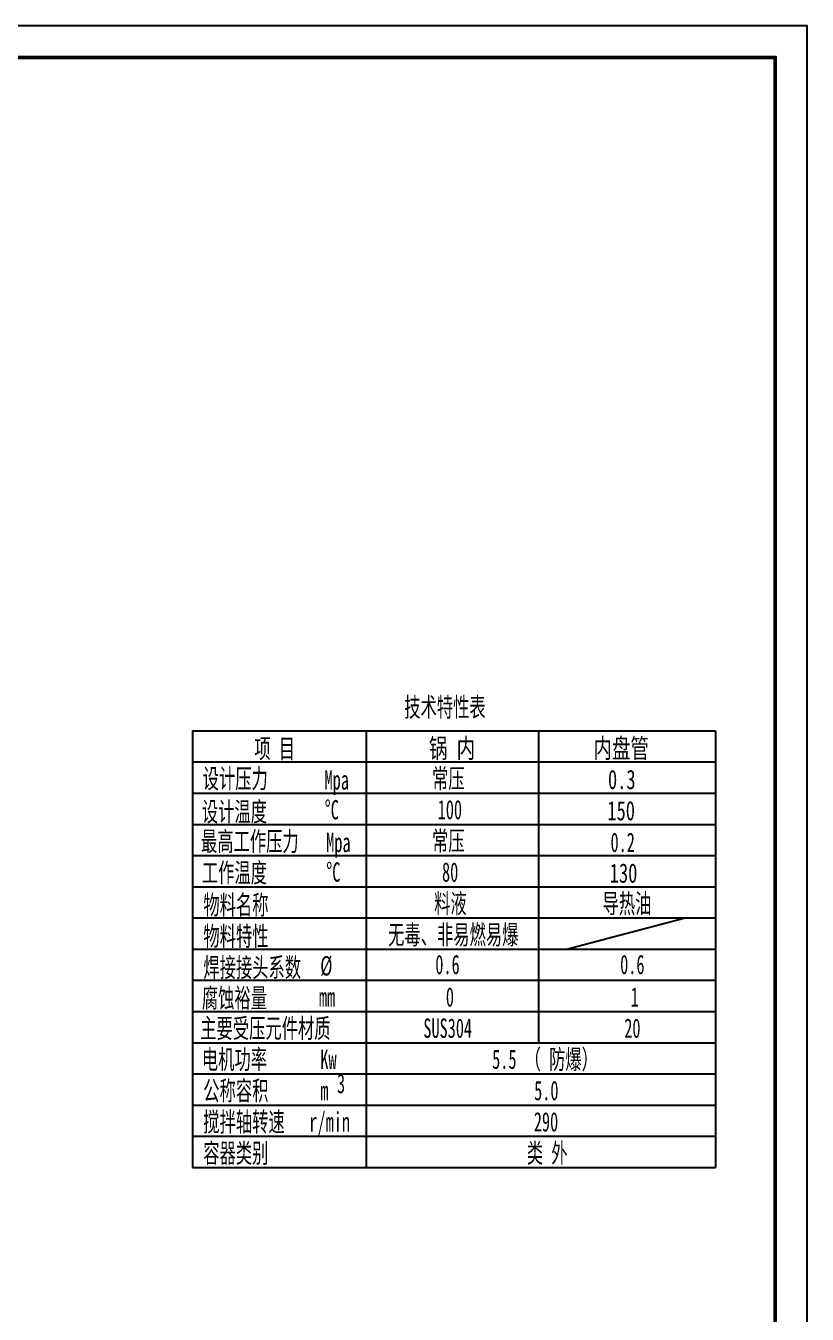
# Model space of a CAD drawing. Extents: x 199007 to 205541, y -67449 to -58198.
# Drawn here: x 202902 to 205541, y -62550 to -58198 of the extents above; entities that cross this region are included whole.
import ezdxf
from ezdxf.enums import TextEntityAlignment as Align

# ---------------------------------------------------------------- set-up
doc = ezdxf.new("R2010")
doc.units = 0
doc.header["$LTSCALE"] = 45
doc.header["$MEASUREMENT"] = 0
doc.layers.get('0').update_dxf_attribs({"linetype": 'CONTINUOUS', "lineweight": 9})
for name, color, linetype in [('_TITLE', 4, 'CONTINUOUS'), ('A', 2, 'CONTINUOUS'), ('B', 7, 'CONTINUOUS')]:
    doc.layers.add(name, color=color, linetype=linetype)
doc.styles.get("Standard").update_dxf_attribs({"font": 'SimSun.ttf', "width": 0.7})

msp = doc.modelspace()

# ---------------------------------------------------------------- linework, layer by layer
at = {"layer": '_TITLE', "color": 4}
msp.add_lwpolyline([(199007.25025, -67449.14402), (205541.25025, -67449.14402), (205541.25025, -58198.14402), (199007.25025, -58198.14402)], close=True, dxfattribs=at)
at = {"layer": '_TITLE', "color": 5}
for points in [[(199276.75025, -67344.64402), (205436.75025, -67344.64402), (205436.75025, -58302.64402), (199276.75025, -58302.64402)], [(199282.25025, -67339.14402), (205431.25025, -67339.14402), (205431.25025, -58308.14402), (199282.25025, -58308.14402)]]:
    msp.add_lwpolyline(points, close=True, dxfattribs=at)
at = {"layer": 'A'}
for p, q in [((203465.05348, -60579.50948), (205231.8003, -60579.50948)), ((203465.05348, -60579.50948), (203465.05348, -62054.67722)), ((205231.8003, -60579.50948), (205231.8003, -62054.67722)), ((203465.05348, -62054.67722), (205231.8003, -62054.67722))]:
    msp.add_line(p, q, dxfattribs=at)
at = {"layer": 'B'}
for p, q in [((204050.98944, -60579.50948), (204050.98944, -62054.67722)), ((204633.56889, -60579.50948), (204633.56889, -61633.20072)), ((203465.05348, -60684.87861), (205231.8003, -60684.87861)), ((203465.05348, -60790.24773), (205231.8003, -60790.24773)), ((203465.05348, -60895.61685), (205231.8003, -60895.61685)), ((203465.05348, -61000.98598), (205231.8003, -61000.98598)), ((203465.05348, -61106.3551), (205231.8003, -61106.3551)), ((203465.05348, -61211.72422), (205231.8003, -61211.72422)), ((204728.66105, -61317.09335), (205129.15956, -61211.72422)), ((203465.05348, -61317.09335), (205231.8003, -61317.09335)), ((203465.05348, -61422.46247), (205231.8003, -61422.46247)), ((203465.05348, -61527.83159), (205231.8003, -61527.83159)), ((203465.05348, -61633.20072), (205231.8003, -61633.20072)), ((203465.05348, -61738.56984), (205231.8003, -61738.56984)), ((203465.05348, -61843.93895), (205231.8003, -61843.93895)), ((203465.05348, -61949.30809), (205231.8003, -61949.30809))]:
    msp.add_line(p, q, dxfattribs=at)

# ---------------------------------------------------------------- texts
at = {"color": 3, "lineweight": 13}
for s, height, width, p in [('技术特性表', 65.274907, 0.618, (204317.6633, -60499.25007)), ('项 目', 65.274907, 0.618, (203742.43268, -60639.61228)), ('锅 内', 65.274907, 0.7, (204341.59435, -60638.64772)), ('内盘管', 65.274907, 0.7, (204912.80964, -60638.64772)), ('常压', 65.274907, 0.618, (204329.18398, -60740.46613)), ('0.3', 65.274907, 0.7, (204914.89338, -60744.01684)), ('100', 65.274907, 0.618, (204334.20099, -60845.93025)), ('150', 65.274907, 0.7, (204912.80964, -60849.38596)), ('常压', 65.274907, 0.618, (204329.18398, -60951.20438)), ('0.2', 65.274907, 0.618, (204917.93641, -60956.28757)), ('80', 65.274907, 0.618, (204335.06303, -61056.6685)), ('130', 65.274907, 0.7, (204920.91349, -61060.12421)), ('料液', 65.274907, 0.618, (204336.0968, -61162.81123)), ('导热油', 65.274907, 0.618, (204932.45356, -61162.81123)), ('无毒、非易燃易爆', 65.274907, 0.618, (204345.6441, -61268.18035)), ('0.6', 65.274907, 0.618, (204326.19732, -61368.94568)), ('0.6', 65.274907, 0.618, (204950.50285, -61368.94568)), ('0', 65.27491, 0.618, (204334.29692, -61478.5315)), ('1', 65.27491, 0.618, (204958.60245, -61478.5315)), ('SUS304', 65.274907, 0.618, (204326.88866, -61583.99562)), ('20', 65.274907, 0.618, (204950.73786, -61583.99562)), ('5.5 （ 防爆）', 65.274907, 0.618, (204655.61764, -61689.07971)), ('5.0', 65.274907, 0.618, (204660.07722, -61794.82884)), ('290', 65.274907, 0.618, (204658.96392, -61900.29296)), ('类 外', 65.274907, 0.618, (204662.95804, -62005.6621))]:
    msp.add_text(s, height=height, dxfattribs=dict(at, width=width)).set_placement(p, align=Align.MIDDLE_CENTER)
at = {"color": 3, "lineweight": 13, "width": 0.618}
for s, height, p in [('设计压力', 65.274907, (203499.31944, -60773.53591)), ('Mpa', 65.274907, (203910.98596, -60778.23974)), ('设计温度', 65.274907, (203496.44942, -60885.40261)), ('%%DC', 65.274907, (203911.36293, -60878.90358)), ('最高工作压力', 65.274907, (203493.57945, -60985.62089)), ('Mpa', 65.274907, (203916.64052, -60989.26089)), ('工作温度', 65.274907, (203496.44942, -61091.75083)), ('%%DC', 65.274907, (203916.64052, -61089.45183)), ('物料名称', 65.274907, (203501.60081, -61200.37918)), ('物料特性', 65.274907, (203501.60081, -61305.7483)), ('焊接接头系数', 65.274907, (203501.60081, -61411.30744)), ('%%C', 65.274907, (203896.59254, -61406.0407)), ('腐蚀裕量', 65.274907, (203496.44942, -61514.92391)), ('mm', 65.274907, (203891.79473, -61511.50482)), ('主要受压元件材质', 65.274907, (203491.04564, -61616.9625)), ('电机功率', 65.274907, (203496.42607, -61722.05306)), ('Kw', 65.274907, (203896.59254, -61722.05306)), ('公称容积', 65.274907, (203501.22387, -61827.8022)), ('3', 65.27491, (203952.8442, -61803.83308)), ('m', 65.27491, (203896.59254, -61827.8022)), ('搅拌轴转速', 65.274907, (203501.22387, -61933.26632)), ('r/min', 65.274907, (203859.53211, -61933.26632)), ('容器类别', 65.274907, (203501.22387, -62038.63545))]:
    msp.add_text(s, height=height, dxfattribs=at).set_placement(p)

doc.saveas('drawing.dxf')
